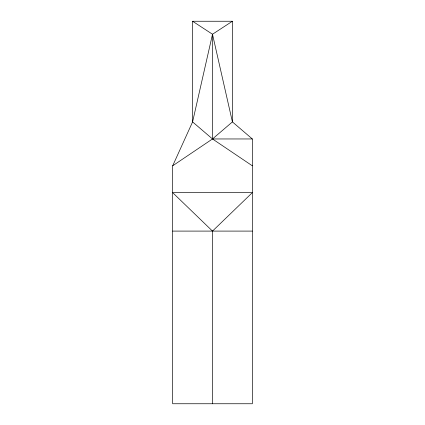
<?xml version="1.0" encoding="UTF-8"?>
<svg xmlns="http://www.w3.org/2000/svg" width="425" height="425" viewBox="0 0 425 425"><rect width="100%" height="100%" fill="white"/><g stroke="black" fill="none" stroke-linecap="round" stroke-linejoin="round"><path stroke-width="0.64" d="M172.678 165.803L212.5 138.959L232.411 121.906L232.411 21.25L212.5 34.244L192.589 121.906L172.678 165.803L172.678 403.75L252.322 403.75L252.322 138.959L232.411 121.906L212.5 34.244L192.589 21.25L192.589 121.906L212.5 138.959L252.322 165.803M212.5 231.094L252.322 192.653L172.678 192.653L212.5 231.094L212.5 403.75M192.589 21.25L232.411 21.25M252.322 138.959L212.5 138.959L212.5 34.244M172.678 231.094L252.322 231.094"/></g></svg>
